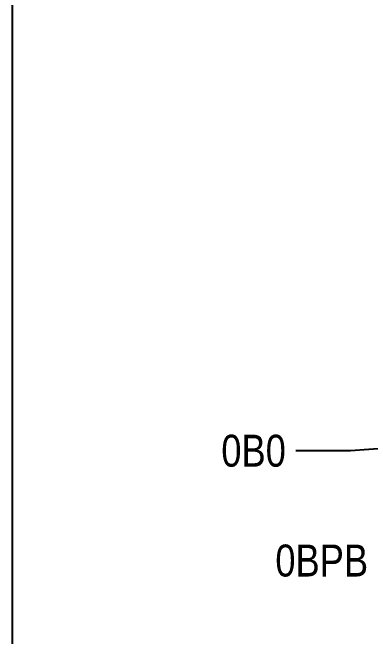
# Model space of a CAD drawing. Header units: millimetres. Extents: x 0 to 594, y 0 to 420.
# Drawn here: x 0 to 39.3, y 123.9 to 192.2 of the extents above; entities that cross this region are included whole.
import ezdxf

# ---------------------------------------------------------------- set-up
doc = ezdxf.new("R2010")
doc.units = ezdxf.units.MM
doc.header["$LTSCALE"] = 32.67
doc.layers.get('0').update_dxf_attribs({"linetype": 'CONTINUOUS'})
doc.layers.add('NOTE', color=7, linetype='CONTINUOUS')
doc.styles.get("Standard").update_dxf_attribs({"font": 'txt', "width": 0.85})
doc.styles.add('TEXTSTYLE_2', font='txt', dxfattribs={"width": 0.85})
doc.dimstyles.get("Standard").update_dxf_attribs({"dimtxt": 3.5, "dimasz": 3.5, "dimexe": 1.5, "dimexo": 1, "dimtad": 1, "dimtxsty": 'STANDARD', "dimblk": '_FILLED', "dimblk1": '_FILLED', "dimblk2": '_FILLED', "dimcen": 0.09, "dimadec": 0, "dimazin": 0, "dimtol": 1, "dimtp": 0.01, "dimtm": 0.01, "dimtfac": 1, "dimtofl": 0, "dimtmove": 0, "dimatfit": 3, "dimldrblk": '_FILLED', "dimfxl": 1, "dimtolj": 1, "dimarcsym": 0})

# ---------------------------------------------------------------- blocks, each defined once
blk = doc.blocks.new('_FILLED')
at = {"color": 0, "linetype": 'BYBLOCK'}
blk.add_solid([(0, 0), (-1, 0.214), (-1, -0.214)], dxfattribs=at)

msp = doc.modelspace()

# ---------------------------------------------------------------- linework, layer by layer
at = {"color": 7, "linetype": 'CONTINUOUS'}
msp.add_line((0, 0), (0, 420), dxfattribs=at)

# ---------------------------------------------------------------- texts
at = {"layer": 'NOTE', "color": 2, "linetype": 'CONTINUOUS', "char_height": 3.5, "attachment_point": 1, "line_spacing_factor": 0.9, "style": 'TEXTSTYLE_2'}
for s, insert, width in [('0B0', (22.896, 145.965), 12.27187), ('0BPB', (28.82, 133.931), 16.3625)]:
    msp.add_mtext(s, dxfattribs=dict(at, insert=insert, width=width))

# ---------------------------------------------------------------- leaders
at = {"layer": 'NOTE', "color": 2, "linetype": 'CONTINUOUS'}
msp.add_leader([(45.029, 144.787), (37.078, 144.215), (31.078, 144.215)], dimstyle='STANDARD', override={"dimtad": 0, "dimldrblk": 'DOT'}, dxfattribs=at)

doc.saveas('drawing.dxf')
